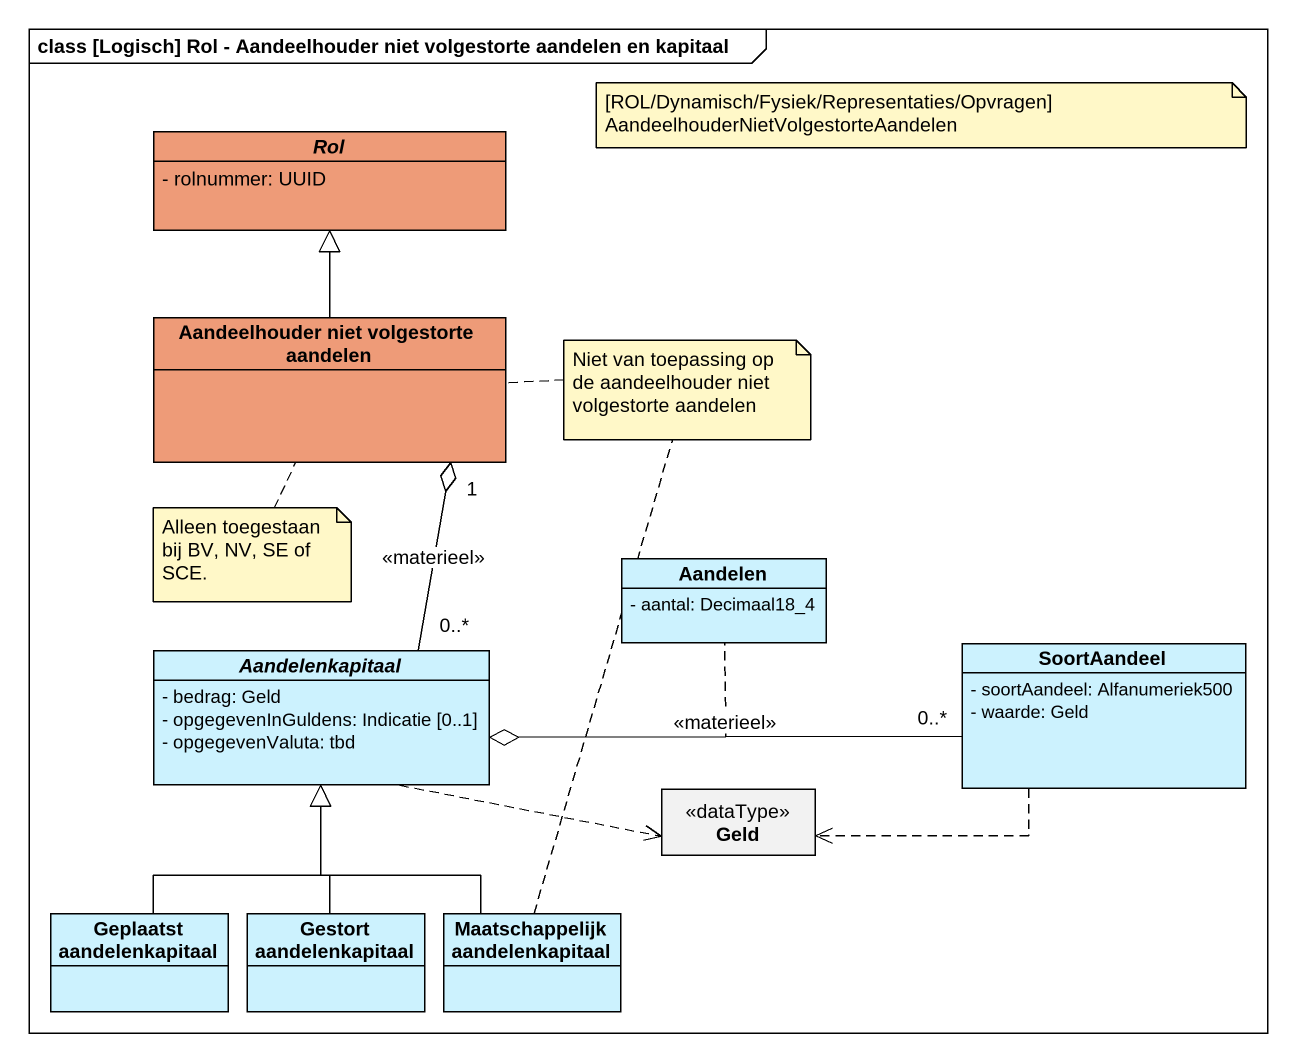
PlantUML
@startuml
mainframe class [Logisch] Rol - Aandeelhouder niet volgestorte aandelen en kapitaal
hide circle
hide empty members
skinparam classAttributeIconSize 0
abstract class Rol #EE9B78 {
  - rolnummer: UUID
}
class "Aandeelhouder niet volgestorte aandelen" as Aandeelhouder_niet #EE9B78
class Aandelen #CCF2FE {
  - aantal: Decimaal18_4
}
abstract class Aandelenkapitaal #CCF2FE {
  - bedrag: Geld
  - opgegevenInGuldens: Indicatie [0..1]
  - opgegevenValuta: tbd
}
class SoortAandeel #CCF2FE {
  - soortAandeel: Alfanumeriek500
  - waarde: Geld
}
class Geld <<dataType>>
class "Geplaatst aandelenkapitaal" as Geplaatst_aandelenkapitaal #CCF2FE
class "Gestort aandelenkapitaal" as Gestort_aandelenkapitaal #CCF2FE
class "Maatschappelijk aandelenkapitaal" as Maatschappelijk #CCF2FE
Aandeelhouder_niet -up-|> Rol
Aandelenkapitaal "0..*" -up-o "1" Aandeelhouder_niet : <<materieel>>
Aandelenkapitaal .right.> Geld
SoortAandeel "0..*" -left-o Aandelenkapitaal : <<materieel>>
(SoortAandeel, Aandelenkapitaal) .. Aandelen
SoortAandeel .left.> Geld
Geplaatst_aandelenkapitaal -up-|> Aandelenkapitaal
Gestort_aandelenkapitaal -up-|> Aandelenkapitaal
Maatschappelijk -up-|> Aandelenkapitaal
note as N1
  [ROL/Dynamisch/Fysiek/Representaties/Opvragen] AandeelhouderNietVolgestorteAandelen
end note
note as N2
  Niet van toepassing op de aandeelhouder niet volgestorte aandelen
end note
N2 .. Aandeelhouder_niet
N2 .. Maatschappelijk
note bottom of Aandeelhouder_niet : Alleen toegestaan bij BV, NV, SE of SCE.
@enduml
